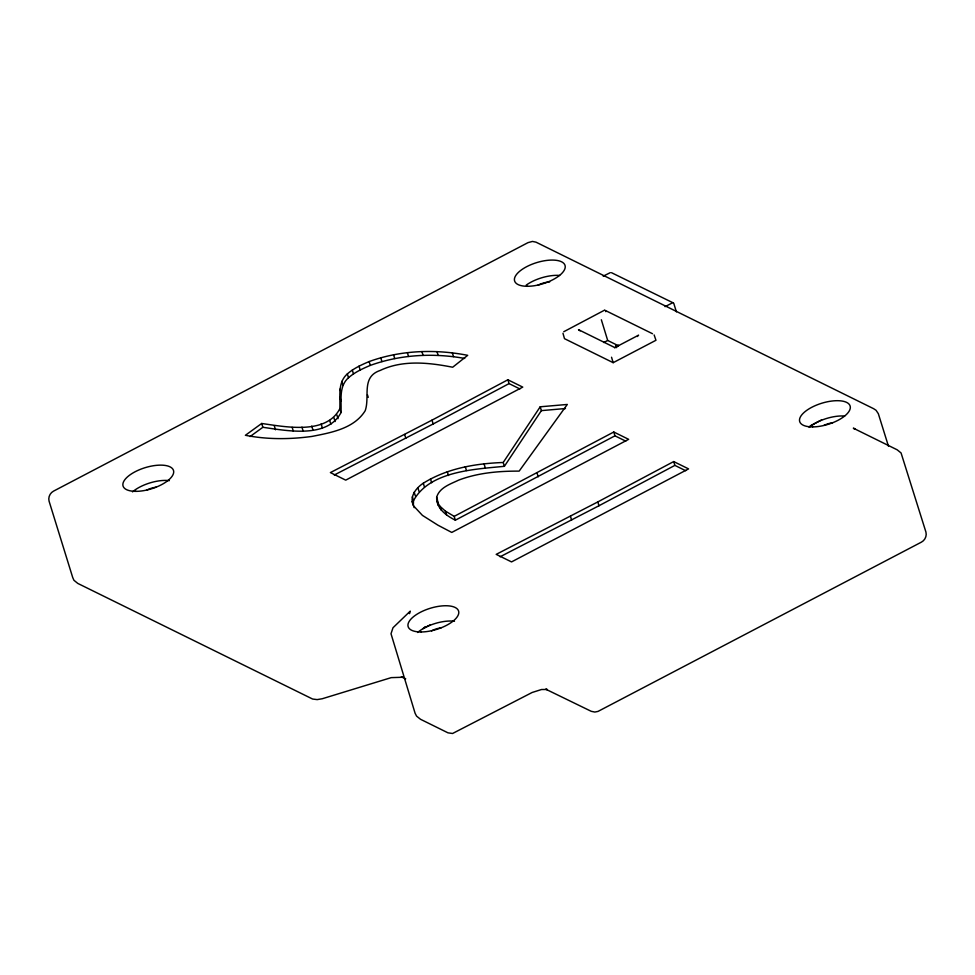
<?xml version="1.0" encoding="UTF-8"?>
<svg xmlns="http://www.w3.org/2000/svg" width="975" height="975" viewBox="0 0 975 975"><rect width="100%" height="100%" fill="white"/><g stroke="black" fill="none" stroke-linecap="round" stroke-linejoin="round"><path stroke-width="1.46" d="M339.8 408.781C340.543 396.91 337.216 382.834 347.344 373.9C353.706 368.355 361.433 364.833 369.135 361.567C400.53 350.171 435.082 348.952 467.695 355.327L452.68 367.234C428.963 362.578 402.833 359.702 380.262 370.415C360.872 376.911 370.147 396.508 365.211 410.694C354.108 428.671 331.061 432.656 311.915 436.434C289.868 439.433 267.284 439.603 245.395 435.289L261.678 423.479C285.236 426.782 326.077 435.118 339.8 408.781L340.982 412.596C327.259 438.933 286.418 430.597 262.86 427.294L250.063 436.568M340.982 412.596C341.725 400.725 338.398 386.661 348.526 377.715C354.888 372.17 362.615 368.648 370.317 365.393C400.359 354.534 433.363 352.779 464.685 358.447M412.315 496.848L413.497 500.663L413.376 505.318C409.195 496.567 416.215 487.829 423.284 483.222C447.062 468.329 475.568 463.515 503.21 462.491L540.199 406.794L567.304 404.454L519.151 471.12C498.688 471.035 477.86 472.826 458.591 480.151C450.45 484.075 439.433 487.537 436.666 497.201C436.215 508.438 446.343 515.714 455.362 520.187L614.957 435.825L625.767 441.151M413.497 500.663C429.683 471.01 474.654 469.304 504.392 466.306L541.381 410.621L540.199 406.794M637.223 336.521L638.588 335.168L614.652 347.697M425.295 626.632L423.126 628.582L430.28 624.841M563.757 331.732L604.451 310.221M437.044 501.455L439.774 506.086L445.319 511.071L454.179 516.372L613.775 432.01L628.631 439.335L451.766 532.435L437.97 525.208L422.431 515.385L413.839 506.171M431.986 420.152L507.878 379.775L522.746 387.112L345.723 480.139L330.403 472.582L431.986 420.152L433.168 423.967L334.279 475.008M433.168 423.967L509.06 383.602L519.87 388.928M597.797 501.93L673.688 461.565L688.557 468.89L511.534 561.917L496.214 554.361L597.797 501.93L598.979 505.745L500.09 556.786M598.979 505.745L674.871 465.38L685.681 470.706M603.196 276.157L610.289 272.659M665.047 306.65L671.994 303.091M603.757 342.53L607.693 340.47L618.223 345.662M616.541 347.661L615.968 346.381L618.394 345.113M616.249 347.015L618.662 345.759M562.977 333.267L564.488 338.666L613.165 362.676L655.956 340.275L654.128 334.925M810.079 425.929L821.657 419.859M541.381 410.621L565.476 408.525M611.508 272.695L673.347 302.945M604.841 310.221L652.494 333.718M615.042 347.697L578.492 329.66L580.125 330.866M405.71 678.795L401.334 676.906L402.992 677.247L391.231 677.637L322.25 698.746L317.168 699.599L312.609 699.038L77.805 583.428L73.929 580.271L72.711 577.505L49.067 501.15C48.019 497.287 50.005 492.96 53.54 491.132L527.987 242.641L532.447 241.434L536.006 242.166L873.563 408.659L876.05 410.28L878.329 413.68L888.481 446.282M854.039 428.427L855.026 429.183L853.332 428.183L897.195 449.816L901.071 452.961L925.933 532.082C926.981 535.945 924.995 540.272 921.46 542.112L598.016 711.409L594.823 712.055L591.264 711.323L545.707 689.167L547.316 689.496L541.527 689.508L532.143 692.482L452.571 733.493L447.988 732.834L420.518 719.282L416.569 716.113L415.106 713.286L391.012 633.75L392.998 627.742L410.243 611.13L409.463 613.616L409.317 612.458M605.56 310.964L605.841 311.671M412.193 501.503L414.192 507.658M615.639 345.43L615.968 346.381M673.725 303.213L676.394 311.842M673.688 461.565L674.871 465.38M607.693 340.47L601.343 319.751M613.165 362.676L611.544 357.228M613.775 432.01L614.957 435.825M570.436 516.263L571.618 520.077M537.018 472.985L538.2 476.799M507.878 379.775L509.06 383.602M503.21 462.491L504.392 466.306M452.327 352.804L453.509 356.618M484.014 463.759L485.197 467.586M436.983 351.573L438.165 355.4M465.27 466.732L466.452 470.547M421.919 351.561L423.089 355.375M447.306 471.693L448.488 475.508M407.355 352.645L408.537 356.46M454.179 516.372L455.362 520.187M445.319 511.071L446.501 514.885M393.547 354.742L394.729 358.556M439.774 506.086L440.956 509.901M436.666 497.201L437.458 499.748M430.475 478.92L431.657 482.735M423.284 483.222L424.466 487.037M380.725 357.74L381.908 361.567M404.637 434.484L405.819 438.299M417.861 487.671L419.043 491.485M414.204 492.217L415.387 496.043M369.135 361.567L370.317 365.393M359.007 366.112L360.189 369.939M367.453 394.802L368.245 397.349M352.292 370.073L353.474 373.888M347.344 373.9L348.526 377.715M341.701 381.408L342.883 385.235M339.958 389.11L341.14 392.925M339.97 397.434L341.153 401.249M336.862 414.85L338.045 418.665M333.913 417.739L335.083 421.553M329.684 420.432L330.854 424.259M321.128 423.906L322.311 427.72M311.744 426.075L312.926 429.89M301.945 427.16L303.127 430.987M292.159 427.367L293.341 431.194M274.328 425.953L275.511 429.78M261.678 423.479L262.86 427.294M437.848 501.016L438.226 505.269M809.152 427.428A26.398 11.03 -17.2 0 1 844.691 416.057M146.421 490.267A13.199 5.509 -17.2 0 1 156.037 487.183M417.617 632.483A26.398 11.03 -17.2 0 1 454.472 621.246M537.956 285.2A13.199 5.509 -17.2 0 1 549.681 281.921M824.021 425.332A13.199 5.509 -17.2 0 1 832.674 422.736M431.511 630.874A13.199 5.509 -17.2 0 1 441.139 627.803M526.195 285.127A26.398 11.03 -17.2 0 1 559.601 275.438M132.515 491.875A26.398 11.03 -17.2 0 1 169.37 480.638M812.65 426.904A26.398 11.03 -17.2 0 0 850.322 407.172A26.398 11.03 -17.2 0 0 811.748 407.306A26.398 11.03 -17.2 0 0 812.65 426.904M421.115 631.971A26.398 11.03 -17.2 0 0 458.786 612.239A26.398 11.03 -17.2 0 0 420.213 612.361A26.398 11.03 -17.2 0 0 421.115 631.971M136.012 491.351A26.398 11.03 -17.2 0 0 173.696 471.62A26.398 11.03 -17.2 0 0 135.111 471.754A26.398 11.03 -17.2 0 0 136.012 491.351M527.548 286.284A26.398 11.03 -17.2 0 0 565.232 266.553A26.398 11.03 -17.2 0 0 526.658 266.687A26.398 11.03 -17.2 0 0 527.548 286.284"/></g></svg>
